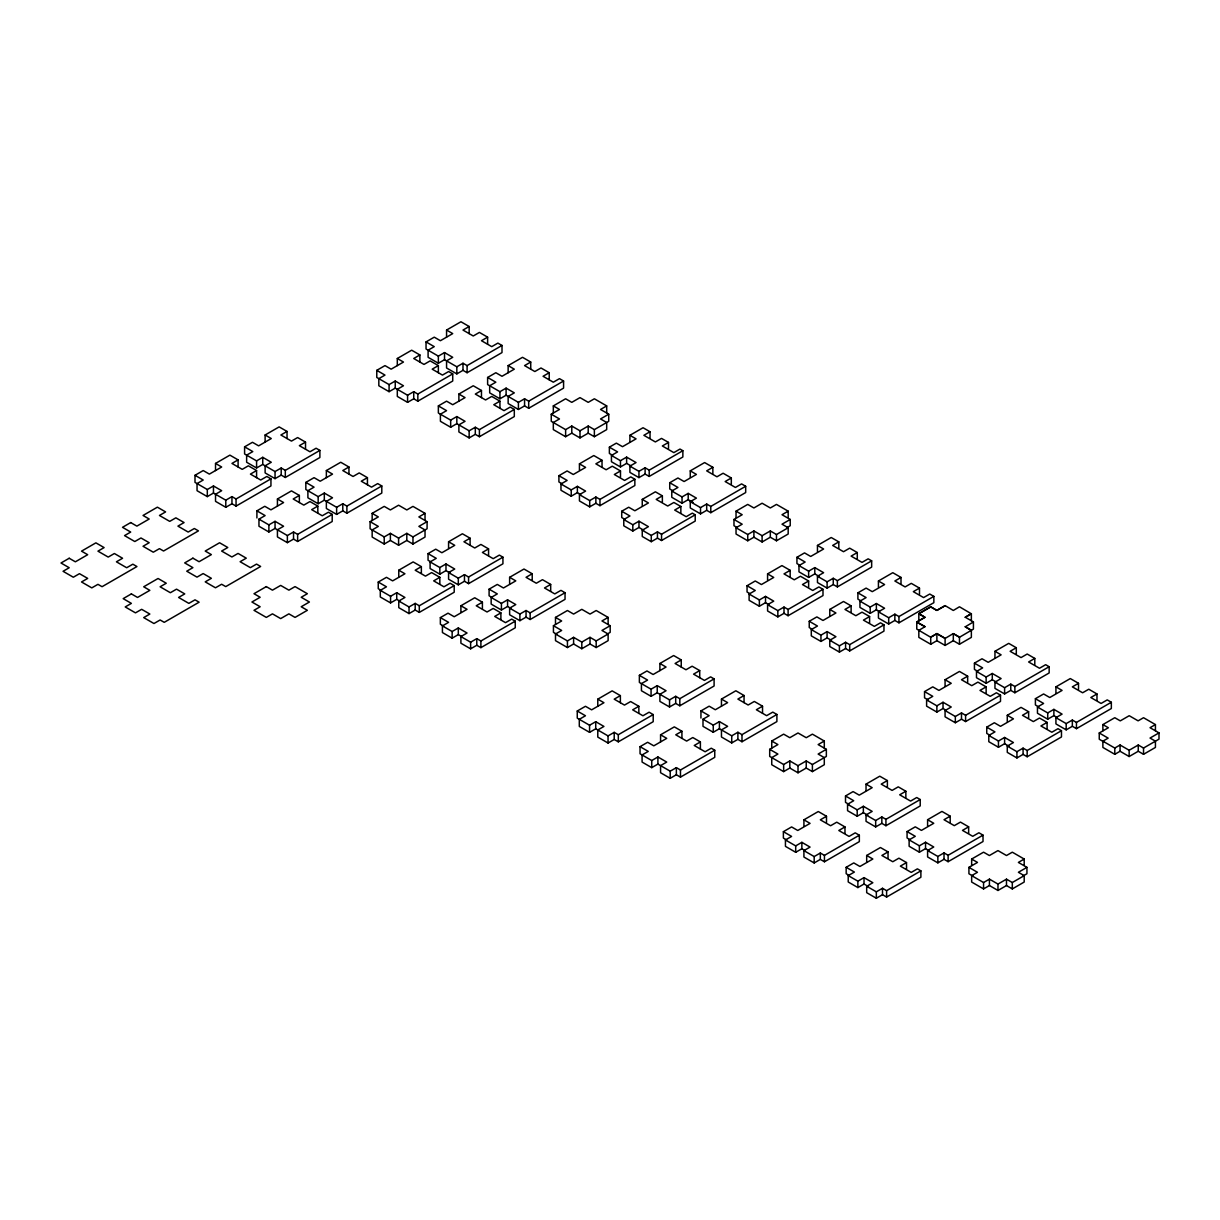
<?xml version="1.0" encoding="UTF-8"?>
<svg xmlns="http://www.w3.org/2000/svg" width="1220" height="1220" viewBox="0 0 1220 1220"><rect width="100%" height="100%" fill="white"/><g stroke="black" fill="none" stroke-linecap="round" stroke-linejoin="round"><path stroke-width="1.5" d="M256.581 477.661L256.581 470.554L250.42 474.107L260.683 480.024L266.844 476.471L270.947 478.85L270.947 485.957L236.055 506.102L231.952 503.738L225.791 507.291L215.528 501.359L215.528 494.252L221.674 490.699L213.469 485.957L207.308 489.51L195.002 482.403L195.002 475.297L203.206 470.554L209.367 474.107L221.674 467.001L215.528 463.432L215.528 470.554M215.528 463.432L229.894 455.136L238.098 459.879L238.098 467.001M305.518 449.219L305.518 442.113L299.358 445.666L309.956 451.781L316.102 448.228L319.884 450.409L319.884 457.515L285.312 477.478L281.21 475.099L275.049 478.652L265.121 472.918L265.121 465.811L271.282 462.258L262.742 457.317L256.581 460.886L244.595 453.962L244.595 446.84L252.479 442.296L258.625 445.849L271.282 438.544L265.121 434.991L265.121 442.113M265.121 434.991L279.151 426.893L287.035 431.438L287.035 438.544M438.361 372.725L438.361 365.603L432.2 369.172L442.463 375.089L448.625 371.536L452.727 373.899L452.727 381.021L417.835 401.166L413.733 398.787L407.571 402.356L397.308 396.424L397.308 389.317L403.469 385.764L395.25 381.021L389.088 384.575L376.782 377.468L376.782 370.346L384.986 365.603L391.147 369.172L403.469 362.05L397.308 358.497L397.308 365.603M397.308 358.497L411.674 350.201L419.878 354.944L419.878 362.05M487.619 344.284L487.619 337.162L481.473 340.715L491.736 346.648L497.882 343.094L501.999 345.458L501.999 352.58L467.092 372.725L462.99 370.346L456.829 373.899L446.566 367.983L446.566 360.876L452.727 357.308L444.522 352.58L438.361 356.133L426.039 349.012L426.039 341.905L434.259 337.162L440.405 340.715L452.727 333.609L446.566 330.056L446.566 337.162M446.566 330.056L460.946 321.76L469.151 326.502L469.151 333.609M287.035 431.438L280.89 434.991L291.473 441.106L297.634 437.553L305.518 442.113M238.098 459.879L231.952 463.432L242.216 469.364L248.362 465.811L256.581 470.554M419.878 354.944L413.733 358.497L423.996 364.429L430.141 360.876L438.361 365.603M469.151 326.502L462.99 330.056L473.253 335.988L479.414 332.419L487.619 337.162M244.595 446.84L252.799 451.583L246.638 455.136L246.638 462.258L256.581 467.992L262.742 464.439L275.049 471.545L281.21 467.992L285.312 470.356L319.884 450.409M195.002 475.297L203.206 480.024L197.045 483.593L197.045 490.699L207.308 496.616L213.469 493.063L225.791 500.185L231.952 496.616L236.055 498.995L270.947 478.85M376.782 370.346L384.986 375.089L378.825 378.642L378.825 385.764L389.088 391.681L395.25 388.128L407.571 395.234L413.733 391.681L417.835 394.06L452.727 373.899M426.039 341.905L434.259 346.648L428.098 350.201L428.098 357.308L438.361 363.24L444.522 359.687L456.829 366.793L462.99 363.24L467.092 365.603L501.999 345.458M367.433 484.767L367.433 477.661L361.272 481.214L371.536 487.146L377.697 483.593L381.799 485.957L381.799 493.063L346.892 513.208L342.789 510.844L336.628 514.398L326.365 508.481L326.365 501.359L332.526 497.806L324.322 493.063L318.161 496.616L305.839 489.51L305.839 482.403L314.058 477.661L320.219 481.214L332.526 474.107L326.365 470.554L326.365 477.661M326.365 470.554L340.746 462.258L348.95 467.001L348.95 474.107M499.941 408.273L499.941 401.166L493.78 404.72L504.043 410.652L510.204 407.083L514.306 409.462L514.306 416.569L479.414 436.714L475.312 434.35L469.151 437.904L458.888 431.971L458.888 424.865L465.049 421.312L456.829 416.569L450.668 420.122L438.361 413.016L438.361 405.909L446.566 401.166L452.727 404.72L465.049 397.613L458.888 394.06L458.888 401.166M458.888 394.06L473.253 385.764L481.473 390.491L481.473 397.613M549.213 379.832L549.213 372.725L543.053 376.279L553.316 382.195L559.477 378.642L563.579 381.021L563.579 388.128L528.687 408.273L524.569 405.909L518.409 409.462L508.145 403.53L508.145 396.424L514.306 392.87L506.102 388.128L499.941 391.681L487.619 384.575L487.619 377.468L495.838 372.725L501.999 376.279L514.306 369.172L508.145 365.603L508.145 372.725M508.145 365.603L522.526 357.308L530.73 362.05L530.73 369.172M256.901 517.951L256.901 510.844L264.786 506.3L270.947 509.853L283.589 502.548L277.428 498.995L277.428 506.102M277.428 498.995L291.473 490.882L299.358 495.442L299.358 502.548M299.358 495.442L293.196 498.995L303.795 505.111L309.956 501.557L317.825 506.102L317.825 513.208M348.95 467.001L342.789 470.554L353.053 476.471L359.214 472.918L367.433 477.661M481.473 390.491L475.312 394.06L485.575 399.977L491.736 396.424L499.941 401.166M530.73 362.05L524.569 365.603L534.833 371.536L540.994 367.983L549.213 372.725M258.96 519.14L268.888 524.875L275.049 521.321L283.589 526.247L277.428 529.8L277.428 536.922L287.371 542.656L293.532 539.103L297.634 541.466L332.206 521.504L332.206 514.398L297.634 534.36L293.532 531.981L287.371 535.549L275.049 528.428L268.888 531.981L258.96 526.247L258.96 519.14L265.121 515.587L256.901 510.844M305.839 482.403L314.058 487.146L307.897 490.699L307.897 497.806L318.161 503.738L324.322 500.185L336.628 507.291L342.789 503.738L346.892 506.102L381.799 485.957M438.361 405.909L446.566 410.652L440.405 414.205L440.405 421.312L450.668 427.244L456.829 423.675L469.151 430.797L475.312 427.244L479.414 429.608L514.306 409.462M487.619 377.468L495.838 382.195L489.678 385.764L489.678 392.87L499.941 398.787L506.102 395.234L518.409 402.356L524.569 398.787L528.687 401.166L563.579 381.021M317.825 506.102L311.679 509.655L322.263 515.77L328.424 512.217L332.206 514.398M553.316 413.016L553.316 405.909L565.622 398.787L571.784 402.356L580.003 397.613L588.208 402.356L594.369 398.787L606.691 405.909L606.691 413.016M372.161 520.467L372.161 513.361L384.224 506.391L390.385 509.945L398.589 505.202L406.809 509.945L412.97 506.391L425.033 513.361L425.033 520.467M606.691 405.909L600.53 409.462L608.734 414.205L608.734 421.312L594.369 429.608L588.208 426.054L580.003 430.797L571.784 426.054L565.622 429.608L551.257 421.312L551.257 414.205L559.477 409.462L553.316 405.909M425.033 513.361L418.872 516.914L427.091 521.657L427.091 528.763L412.97 536.922L406.809 533.353L398.589 538.096L390.385 533.353L384.224 536.922L370.102 528.763L370.102 521.657L378.307 516.914L372.161 513.361M551.257 414.205L559.477 418.948L553.316 422.501L553.316 429.608L565.622 436.714L571.784 433.161L580.003 437.904L588.208 433.161L594.369 436.714L606.691 429.608L606.691 422.501L600.53 418.948L608.734 414.205M370.102 521.657L378.307 526.399L372.161 529.953L372.161 537.059L384.224 544.029L390.385 540.475L398.589 545.218L406.809 540.475L412.97 544.029L425.033 537.059L425.033 529.953L418.872 526.399L427.091 521.657M562.191 483.867L558.913 481.961L558.913 475.693L567.117 470.95L573.278 474.504L585.6 467.397L579.439 463.844L579.439 470.112M579.439 463.844L593.804 455.548L602.024 460.291L602.024 466.558M612.669 455.334L609.375 453.443L609.375 447.161L616.359 443.134L622.52 446.688L636.062 438.864L629.901 435.311L629.901 441.579M629.901 435.311L643.047 427.732L650.031 431.758L650.031 438.026M381.54 590.587L378.246 588.696L378.246 582.062L386.465 577.319L392.626 580.872L404.933 573.766L398.772 570.213L398.772 576.846M398.772 570.213L413.153 561.917L421.358 566.644L421.358 573.293M431.331 562.145L428.052 560.255L428.052 553.621L435.723 549.183L441.884 552.736L454.74 545.325L448.579 541.756L448.579 548.405M448.579 541.756L462.411 533.78L470.096 538.203L470.096 544.837M650.031 431.758L643.87 435.311L655.369 441.945L661.514 438.392L668.499 442.418L668.499 448.701M580.674 494.527L577.38 492.636L571.234 496.189L560.971 490.257L560.971 483.989L567.117 480.436L558.913 475.693M602.024 460.291L595.863 463.844L606.126 469.761L612.287 466.208L620.492 470.95L620.492 477.218M631.35 466.116L626.622 463.387L620.462 466.94L611.433 461.739L611.433 455.457L617.595 451.903L609.375 447.161M470.096 538.203L463.935 541.756L474.733 547.993L480.893 544.44L488.564 548.878L488.564 555.512M400.007 601.262L396.729 599.355L390.568 602.909L380.304 596.992L380.304 590.358L386.465 586.805L378.246 582.062M421.358 566.644L415.196 570.213L425.46 576.13L431.621 572.576L439.825 577.319L439.825 583.953M450.363 573.141L445.986 570.609L439.825 574.163L430.096 568.55L430.096 561.917L436.257 558.348L428.052 553.621M611.433 455.457L620.462 460.672L626.622 457.119L636.062 462.563L629.901 466.132L629.901 472.399L638.944 477.615L645.105 474.061L649.208 476.425L682.864 456.997L682.864 450.714L679.997 449.051L673.837 452.62L662.338 445.971L668.499 442.418M560.971 483.989L571.234 489.906L577.38 486.353L585.6 491.096L579.439 494.649L579.439 500.932L589.702 506.849L595.863 503.296L599.966 505.675L634.857 485.514L634.857 479.246L630.755 476.883L624.594 480.436L614.331 474.504L620.492 470.95M430.096 561.917L439.825 567.529L445.986 563.976L454.74 569.023L448.579 572.576L448.579 579.21L458.308 584.837L464.469 581.269L468.571 583.648L502.93 563.808L502.93 557.174L499.361 555.1L493.2 558.668L482.403 552.431L488.564 548.878M380.304 590.358L390.568 596.275L396.729 592.722L404.933 597.464L398.772 601.018L398.772 607.651L409.036 613.584L415.196 610.03L419.299 612.394L454.206 592.249L454.206 585.615L450.088 583.236L443.943 586.805L433.679 580.872L439.825 577.319M629.901 466.132L638.944 471.332L645.105 467.779L649.208 470.157L682.864 450.714M579.439 494.649L589.702 500.581L595.863 497.028L599.966 499.392L634.857 479.246M448.579 572.576L458.308 578.188L464.469 574.635L468.571 577.014L502.93 557.174M398.772 601.018L409.036 606.95L415.196 603.397L419.299 605.76L454.206 585.615M673.013 490.882L669.734 488.991L669.734 482.724L677.939 477.981L684.1 481.534L696.422 474.428L690.261 470.859L690.261 477.142M690.261 470.859L704.626 462.563L712.846 467.306L712.846 473.589M625.006 519.415L621.727 517.524L621.727 511.241L628.712 507.215L634.857 510.768L648.415 502.945L642.254 499.392L642.254 505.675M642.254 499.392L655.384 491.812L662.368 495.838L662.368 502.106M492.377 597.708L489.098 595.802L489.098 589.168L497.303 584.426L503.463 587.979L515.785 580.872L509.624 577.319L509.624 583.953M509.624 577.319L523.99 569.023L532.21 573.766L532.21 580.4M443.653 626.15L440.359 624.243L440.359 617.61L448.045 613.172L454.206 616.74L467.046 609.314L460.901 605.76L460.901 612.394M460.901 605.76L474.733 597.769L482.403 602.207L482.403 608.841M662.368 495.838L656.207 499.392L667.706 506.025L673.867 502.472L680.851 506.498L680.851 512.781M693.128 502.503L688.202 499.651L682.041 503.219L671.778 497.287L671.778 491.019L677.939 487.451L669.734 482.724M712.846 467.306L706.685 470.859L716.948 476.791L723.109 473.238L731.314 477.981L731.314 484.248M643.687 530.197L638.975 527.467L632.814 531.035L623.786 525.82L623.786 519.537L629.932 515.984L621.727 511.241M482.403 602.207L476.242 605.76L487.039 611.998L493.2 608.444L500.886 612.867L500.886 619.501M510.86 608.368L507.566 606.477L501.42 610.03L491.157 604.098L491.157 597.464L497.303 593.911L489.098 589.168M532.21 573.766L526.049 577.319L536.312 583.236L542.473 579.683L550.678 584.426L550.678 591.059M461.221 636.291L458.308 634.613L452.147 638.167L442.418 632.539L442.418 625.906L448.579 622.352L440.359 617.61M623.786 519.537L632.814 524.753L638.975 521.199L648.415 526.659L642.254 530.212L642.254 536.48L651.282 541.695L657.443 538.142L661.545 540.506L695.217 521.077L695.217 514.794L692.335 513.147L686.189 516.7L674.69 510.067L680.851 506.498M671.778 491.019L682.041 496.936L688.202 493.383L696.422 498.126L690.261 501.679L690.261 507.947L700.524 513.879L706.685 510.326L710.787 512.69L745.679 492.544L745.679 486.277L741.577 483.898L735.416 487.451L725.153 481.534L731.314 477.981M442.418 625.906L452.147 631.518L458.308 627.964L467.046 633.012L460.901 636.581L460.901 643.214L470.63 648.826L476.776 645.273L480.893 647.637L515.252 627.797L515.252 621.163L511.683 619.104L505.522 622.658L494.725 616.42L500.886 612.867M491.157 597.464L501.42 603.397L507.566 599.828L515.785 604.571L509.624 608.124L509.624 614.773L519.888 620.69L526.049 617.137L530.151 619.501L565.043 599.355L565.043 592.722L560.941 590.358L554.78 593.911L544.516 587.979L550.678 584.426M642.254 530.212L651.282 535.428L657.443 531.859L661.545 534.238L695.217 514.794M690.261 501.679L700.524 507.611L706.685 504.043L710.787 506.422L745.679 486.277M460.901 636.581L470.63 642.193L476.776 638.639L480.893 641.003L515.252 621.163M509.624 608.124L519.888 614.057L526.049 610.503L530.151 612.867L565.043 592.722M736.041 517.433L736.041 511.165L747.738 504.409L753.899 507.962L762.103 503.219L770.323 507.962L776.469 504.409L788.181 511.165L788.181 517.433M555.496 624.061L555.496 617.411L567.437 610.518L573.598 614.072L581.803 609.329L590.022 614.072L596.183 610.518L608.124 617.411L608.124 624.061M737.261 527.62L733.982 525.728L733.982 519.461L742.187 514.718L736.041 511.165M556.732 634.247L553.438 632.356L553.438 625.707L561.658 620.965L555.496 617.411M786.946 527.62L790.224 525.728L790.224 519.461L782.02 524.203L788.181 527.757L788.181 534.024L776.469 540.78L770.323 537.227L762.103 541.97L753.899 537.227L747.738 540.78L736.041 534.024L736.041 527.757L742.187 524.203L733.982 519.461M606.889 634.247L610.183 632.356L610.183 625.707L601.963 630.45L608.124 634.004L608.124 640.653L596.183 647.545L590.022 643.992L581.803 648.735L573.598 643.992L567.437 647.545L555.496 640.653L555.496 634.004L561.658 630.45L553.438 625.707M736.041 527.757L747.738 534.512L753.899 530.959L762.103 535.687L770.323 530.959L776.469 534.512L788.181 527.757M788.181 511.165L782.02 514.718L790.224 519.461M555.496 634.004L567.437 640.912L573.598 637.343L581.803 642.086L590.022 637.343L596.183 640.912L608.124 634.004M608.124 617.411L601.963 620.965L610.183 625.707M750.33 593.911L747.052 592.005L747.052 585.737L755.256 580.995L761.417 584.548L773.739 577.441L767.578 573.888L767.578 580.156M767.578 573.888L781.944 565.592L790.163 570.335L790.163 576.602M800.213 565.455L796.935 563.564L796.935 557.296L804.529 552.904L810.69 556.457L823.622 549L817.461 545.447L817.461 551.714M817.461 545.447L831.216 537.501L838.811 541.878L838.811 548.161M838.811 541.878L832.65 545.447L843.523 551.714L849.684 548.161L857.279 552.553L857.279 558.821M768.813 604.571L765.519 602.68L759.374 606.233L749.111 600.301L749.111 594.033L755.256 590.48L747.052 585.737M790.163 570.335L784.002 573.888L794.266 579.805L800.427 576.252L808.631 580.995L808.631 587.262M819.199 576.419L814.792 573.873L808.631 577.426L798.978 571.86L798.978 565.592L805.139 562.039L796.935 557.296M798.978 565.592L808.631 571.158L814.792 567.605L823.622 572.698L817.461 576.252L817.461 582.535L827.114 588.101L833.26 584.548L837.377 586.911L871.659 567.117L871.659 560.849L868.167 558.836L862.006 562.389L851.118 556.106L857.279 552.553M749.111 594.033L759.374 599.95L765.519 596.397L773.739 601.14L767.578 604.693L767.578 610.976L777.841 616.893L784.002 613.34L788.105 615.719L822.997 595.558L822.997 589.29L818.894 586.927L812.734 590.48L802.47 584.548L808.631 580.995M638.838 713.395L638.838 706.288L632.677 709.842L642.94 715.759L649.101 712.205L653.203 714.584L653.203 721.691L618.311 741.836L614.209 739.472L608.048 743.026L597.785 737.093L597.785 729.987L603.946 726.434L595.726 721.691L589.565 725.244L577.258 718.138L577.258 711.016L585.463 706.288L591.624 709.842L603.946 702.72L597.785 699.167L597.785 706.288M597.785 699.167L612.15 690.871L620.37 695.613L620.37 702.72M699.716 677.71L699.716 670.588L693.57 674.141L704.443 680.424L710.604 676.871L714.096 678.884L714.096 686.006L679.814 705.785L675.697 703.421L669.551 706.975L659.898 701.409L659.898 694.302L666.059 690.733L657.229 685.64L651.068 689.193L639.371 682.438L639.371 675.331L646.966 670.954L653.127 674.507L666.059 667.035L659.898 663.482L659.898 670.588M659.898 663.482L673.654 655.536L681.248 659.928L681.248 667.035M681.248 659.928L675.087 663.482L685.96 669.765L692.121 666.212L699.716 670.588M620.37 695.613L614.209 699.167L624.472 705.099L630.633 701.546L638.838 706.288M817.461 576.252L827.114 581.818L833.26 578.265L837.377 580.644L871.659 560.849M767.578 604.693L777.841 610.625L784.002 607.072L788.105 609.436L822.997 589.29M639.371 675.331L647.576 680.074L641.43 683.627L641.43 690.733L651.068 696.315L657.229 692.746L669.551 699.868L675.697 696.315L679.814 698.679L714.096 678.884M577.258 711.016L585.463 715.759L579.302 719.312L579.302 726.434L589.565 732.351L595.726 728.797L608.048 735.904L614.209 732.351L618.311 734.73L653.203 714.584M861.183 601.018L857.904 599.127L857.904 592.844L866.109 588.101L872.269 591.654L884.591 584.548L878.43 580.995L878.43 587.262M878.43 580.995L892.796 572.698L901 577.441L901 583.709M812.535 629.459L809.241 627.568L809.241 621.285L816.851 616.908L822.997 620.462L835.929 612.989L829.783 609.436L829.783 615.719M829.783 609.436L843.523 601.49L851.118 605.882L851.118 612.15M851.118 605.882L844.972 609.436L855.845 615.719L862.006 612.165L869.601 616.542L869.601 622.825M879.651 611.678L876.372 609.786L870.211 613.34L859.947 607.423L859.947 601.14L866.109 597.587L857.904 592.844M901 577.441L894.855 580.995L905.118 586.927L911.264 583.358L919.484 588.101L919.484 594.384M831.521 640.424L827.114 637.877L820.953 641.43L811.3 635.864L811.3 629.581L817.461 626.028L809.241 621.285M811.3 629.581L820.953 635.162L827.114 631.594L835.929 636.703L829.783 640.256L829.783 646.524L839.421 652.09L845.582 648.537L849.684 650.916L883.966 631.121L883.966 624.838L880.474 622.825L874.328 626.379L863.44 620.111L869.601 616.542M859.947 601.14L870.211 607.072L876.372 603.519L884.591 608.246L878.43 611.815L878.43 618.082L888.694 624.015L894.855 620.446L898.957 622.825L933.849 602.68L933.849 596.397L929.747 594.033L923.586 597.587L913.322 591.654L919.484 588.101M700.936 718.046L700.936 710.924L709.155 706.182L715.316 709.75L727.623 702.628L721.462 699.075L721.462 706.182M721.462 699.075L735.843 690.779L744.047 695.522L744.047 702.628M700.387 749.034L700.387 741.928L694.226 745.481L705.114 751.764L711.275 748.195L714.752 750.224L714.752 757.33L680.47 777.125L676.368 774.746L670.207 778.299L660.569 772.733L660.569 765.626L666.73 762.073L657.9 756.964L651.739 760.533L640.042 753.777L640.042 746.655L647.637 742.279L653.798 745.832L666.73 738.359L660.569 734.806L660.569 741.928M660.569 734.806L674.324 726.876L681.919 731.253L681.919 738.359M681.919 731.253L675.758 734.806L686.631 741.089L692.792 737.536L700.387 741.928M702.995 719.221L713.258 725.153L719.419 721.599L727.623 726.342L721.462 729.895L721.462 737.002L731.725 742.934L737.886 739.366L741.989 741.745L776.896 721.599L776.896 714.478L741.989 734.638L737.886 732.259L731.725 735.812L719.419 728.706L713.258 732.259L702.995 726.342L702.995 719.221L709.155 715.667L700.936 710.924M744.047 695.522L737.886 699.075L748.15 705.007L754.311 701.454L762.53 706.182L762.53 713.303M829.783 640.256L839.421 645.822L845.582 642.269L849.684 644.633L883.966 624.838M878.43 611.815L888.694 617.732L894.855 614.178L898.957 616.542L933.849 596.397M640.042 746.655L648.247 751.398L642.086 754.951L642.086 762.073L651.739 767.639L657.9 764.086L670.207 771.192L676.368 767.639L680.47 770.003L714.752 750.224M918.828 620.782L918.828 613.645L930.723 606.782L936.884 610.336L945.103 605.73M762.53 706.182L756.37 709.75L766.633 715.667L772.794 712.114L776.896 714.478M918.828 630.237L918.828 637.374L930.723 644.251L936.884 640.683L945.103 645.426L945.103 638.304L936.884 633.561L930.723 637.267L916.769 629.078L916.769 621.941L924.973 617.213L918.828 613.645M918.828 630.389L924.973 626.683L916.769 622.093L924.973 617.35L918.828 613.797L930.723 606.919L936.884 610.473L945.103 605.593L953.308 610.473L959.469 606.782L971.364 613.797L965.218 617.35M945.103 645.426L953.308 640.683L959.469 644.251L959.469 637.114L953.308 633.561L945.103 638.441L936.884 633.698L930.723 637.114L930.723 644.251M971.364 630.389L965.218 626.836L973.423 621.941L965.218 617.213L971.364 613.645L971.364 620.782M771.741 748.134L771.741 741.028L783.652 734.15L789.813 737.703L798.017 732.976L806.237 737.703L812.398 734.15L824.293 741.028L824.293 748.134M824.293 741.028L818.132 744.581L826.352 749.324L826.352 756.43L812.398 764.498L806.237 760.944L798.017 765.672L789.813 760.944L783.652 764.498L769.698 756.43L769.698 749.324L777.903 744.581L771.741 741.028M959.469 644.251L971.364 637.374L971.364 630.237L965.218 626.683M769.698 749.324L777.903 754.067L771.741 757.62L771.741 764.726L783.652 771.604L789.813 768.051L798.017 772.794L806.237 768.051L812.398 771.604L824.293 764.726L824.293 757.62L818.132 754.067L826.352 749.324M927.84 699.746L924.546 697.855L924.546 691.603L932.766 686.86L938.927 690.413L951.234 683.307L945.073 679.738L945.073 686.006M945.073 679.738L959.454 671.442L967.658 676.185L967.658 682.438M977.723 671.305L974.429 669.414L974.429 663.146L982.024 658.769L988.185 662.323L1001.117 654.85L994.956 651.297L994.956 657.565M994.956 651.297L1008.711 643.367L1016.306 647.744L1016.306 653.996M1016.306 647.744L1010.145 651.297L1021.033 657.58L1027.194 654.027L1034.789 658.419L1034.789 664.671M946.308 710.421L943.029 708.515L936.869 712.068L926.605 706.151L926.605 699.899L932.766 696.33L924.546 691.603M967.658 676.185L961.497 679.738L971.76 685.67L977.921 682.117L986.141 686.86L986.141 693.112M996.71 682.27L992.287 679.723L986.141 683.276L976.488 677.71L976.488 671.442L982.649 667.889L974.429 663.146M976.488 671.442L986.141 677.024L992.287 673.471L1001.117 678.564L994.956 682.117L994.956 688.37L1004.609 693.936L1010.77 690.383L1014.872 692.762L1049.154 672.967L1049.154 666.715L1045.662 664.687L1039.501 668.255L1028.628 661.972L1034.789 658.419M926.605 699.899L936.869 705.816L943.029 702.262L951.234 707.005L945.073 710.558L945.073 716.811L955.336 722.743L961.497 719.19L965.599 721.554L1000.507 701.409L1000.507 695.156L996.404 692.777L990.244 696.33L979.98 690.413L986.141 686.86M994.956 682.117L1004.609 687.683L1010.77 684.13L1014.872 686.494L1049.154 666.715M945.073 710.558L955.336 716.491L961.497 712.922L965.599 715.301L1000.507 695.156M786.671 839.97L783.377 838.064L783.377 831.674L791.597 826.931L797.758 830.485L810.065 823.378L803.919 819.825L803.919 826.214M803.919 819.825L818.284 811.529L826.489 816.256L826.489 822.661M848.784 804.27L845.506 802.379L845.506 795.974L853.1 791.597L859.246 795.15L872.178 787.678L866.032 784.124L866.032 790.529M866.032 784.124L879.772 776.194L887.382 780.571L887.382 786.976M887.382 780.571L881.221 784.124L892.094 790.407L898.255 786.854L905.85 791.246L905.85 797.636M805.139 850.63L801.86 848.739L795.699 852.292L785.436 846.36L785.436 839.97L791.597 836.417L783.377 831.674M826.489 816.256L820.328 819.825L830.591 825.742L836.752 822.188L844.972 826.931L844.972 833.336M867.771 815.235L863.363 812.688L857.202 816.241L847.549 810.675L847.549 804.27L853.71 800.716L845.506 795.974M1038.678 706.853L1035.399 704.962L1035.399 698.709L1043.603 693.966L1049.764 697.52L1062.086 690.413L1055.925 686.86L1055.925 693.112M1055.925 686.86L1070.291 678.564L1078.51 683.307L1078.51 689.559M990.03 735.309L986.751 733.403L986.751 727.15L994.346 722.758L1000.507 726.327L1013.439 718.854L1007.278 715.301L1007.278 721.554M1007.278 715.301L1021.033 707.356L1028.628 711.748L1028.628 718M847.549 804.27L857.202 809.851L863.363 806.283L872.178 811.391L866.032 814.945L866.032 821.335L875.67 826.916L881.831 823.363L885.933 825.726L920.215 805.932L920.215 799.542L916.723 797.514L910.577 801.082L899.689 794.799L905.85 791.246M785.436 839.97L795.699 845.887L801.86 842.334L810.065 847.077L803.919 850.63L803.919 857.035L814.182 862.952L820.328 859.398L824.445 861.778L859.337 841.632L859.337 835.227L855.235 832.848L849.074 836.417L838.811 830.485L844.972 826.931M1028.628 711.748L1022.467 715.301L1033.34 721.584L1039.501 718.031L1047.095 722.408L1047.095 728.66M1057.16 717.528L1053.882 715.621L1047.721 719.19L1037.457 713.258L1037.457 707.005L1043.603 703.452L1035.399 698.709M1078.51 683.307L1072.349 686.86L1082.613 692.777L1088.774 689.224L1096.978 693.966L1096.978 700.219M1009.016 746.259L1004.609 743.712L998.448 747.265L988.795 741.699L988.795 735.446L994.956 731.893L986.751 727.15M988.795 735.446L998.448 741.013L1004.609 737.459L1013.439 742.553L1007.278 746.106L1007.278 752.374L1016.931 757.94L1023.077 754.387L1027.194 756.751L1061.476 736.956L1061.476 730.704L1057.984 728.691L1051.823 732.244L1040.935 725.961L1047.095 722.408M1037.457 707.005L1047.721 712.922L1053.882 709.369L1062.086 714.112L1055.925 717.665L1055.925 723.917L1066.188 729.85L1072.349 726.296L1076.452 728.66L1111.344 708.515L1111.344 702.262L1107.241 699.899L1101.08 703.452L1090.817 697.52L1096.978 693.966M866.032 814.945L875.67 820.511L881.831 816.958L885.933 819.321L920.215 799.542M803.919 850.63L814.182 856.562L820.328 853.009L824.445 855.372L859.337 835.227M1007.278 746.106L1016.931 751.688L1023.077 748.134L1027.194 750.498L1061.476 730.704M1055.925 717.665L1066.188 723.597L1072.349 720.044L1076.452 722.408L1111.344 702.262M910.349 839.878L907.07 837.972L907.07 831.582L915.274 826.84L921.435 830.393L933.757 823.286L927.596 819.718L927.596 826.123M927.596 819.718L941.962 811.422L950.182 816.165L950.182 822.57M849.455 875.609L846.161 873.703L846.161 867.313L853.756 862.921L859.917 866.474L872.849 859.017L866.688 855.464L866.688 861.854M866.688 855.464L880.443 847.519L888.038 851.895L888.038 858.301M1102.88 730.841L1102.88 724.588L1114.79 717.711L1120.28 720.867L1129.217 715.713L1138.107 720.837L1143.536 717.711L1155.431 724.588L1155.431 730.841M888.038 851.895L881.892 855.464L892.765 861.732L898.927 858.178L906.521 862.57L906.521 868.96M928.832 850.538L925.538 848.647L919.392 852.201L909.129 846.268L909.129 839.878L915.274 836.31L907.07 831.582M950.182 816.165L944.021 819.718L954.284 825.65L960.445 822.097L968.649 826.84L968.649 833.229M868.442 886.574L864.019 884.012L857.873 887.58L848.22 881.999L848.22 875.609L854.381 872.056L846.161 867.313M1103.703 741.821L1099.251 739.244L1099.251 732.991L1108.355 727.745L1102.88 724.588M848.22 875.609L857.873 881.176L864.019 877.622L872.849 882.716L866.688 886.269L866.688 892.674L876.341 898.24L882.502 894.687L886.604 897.051L920.886 877.256L920.886 870.866L917.394 868.853L911.233 872.407L900.36 866.124L906.521 862.57M909.129 839.878L919.392 845.795L925.538 842.242L933.757 846.985L927.596 850.538L927.596 856.943L937.86 862.86L944.021 859.307L948.123 861.686L983.015 841.526L983.015 835.136L978.913 832.757L972.752 836.31L962.488 830.393L968.649 826.84M1102.88 741.18L1114.79 748.043L1120.067 745.008L1129.156 750.254L1138.26 745.008L1143.536 748.043L1159 739.137L1159 732.884L1150.033 738.054L1155.431 741.18L1155.431 747.433L1143.536 754.311L1138.26 751.261L1129.156 756.522L1120.067 751.261L1114.79 754.311L1102.88 747.433L1102.88 741.18L1108.156 738.13L1099.251 732.991M1155.431 724.588L1150.033 727.699L1159 732.884M866.688 886.269L876.341 891.835L882.502 888.282L886.604 890.661L920.886 870.866M927.596 850.538L937.86 856.47L944.021 852.902L948.123 855.281L983.015 835.136M971.654 865.453L971.654 859.048L983.564 852.185L989.389 855.54L997.96 850.599L1006.5 855.525L1012.31 852.185L1024.205 859.048L1024.205 865.453M973.194 876.219L968.924 873.764L968.924 867.359L977.495 862.418L971.654 859.048M1022.665 876.219L1026.935 873.749L1026.935 867.359L1018.395 872.285L1024.205 875.64L1024.205 882.045L1012.31 888.922L1006.485 885.552L997.975 890.463L989.435 885.537L983.564 888.922L971.654 882.045L971.654 875.64L977.464 872.285L968.924 867.359M971.654 875.64L983.564 882.518L989.435 879.132L997.975 884.073L1006.485 879.162L1012.31 882.518L1024.205 875.64M1024.205 859.048L1018.38 862.418L1026.935 867.359M916.769 621.941L924.973 626.683M1143.536 748.043L1143.536 754.311M1138.26 745.008L1138.26 751.261M1129.156 750.254L1129.156 756.522M1120.067 745.008L1120.067 751.261M1114.79 748.043L1114.79 754.311M1076.452 722.408L1076.452 728.66M1072.349 720.044L1072.349 726.296M1066.188 723.597L1066.188 729.85M1053.882 709.369L1053.882 715.621M1047.721 712.922L1047.721 719.19M1027.194 750.498L1027.194 756.751M1023.077 748.134L1023.077 754.387M1016.931 751.688L1016.931 757.94M1014.872 686.494L1014.872 692.762M1012.31 882.518L1012.31 888.922M1010.77 684.13L1010.77 690.383M1006.485 879.162L1006.485 885.552M1004.609 687.683L1004.609 693.936M1004.609 737.459L1004.609 743.712M998.448 741.013L998.448 747.265M997.975 884.073L997.975 890.463M992.287 673.471L992.287 679.723M989.435 879.132L989.435 885.537M986.141 677.024L986.141 683.276M983.564 882.518L983.564 888.922M973.423 621.941L973.423 629.078L959.469 637.267L953.308 633.698L953.308 640.683M965.599 715.301L965.599 721.554M961.497 712.922L961.497 719.19M955.336 716.491L955.336 722.743M948.123 855.281L948.123 861.686M944.021 852.902L944.021 859.307M943.029 702.262L943.029 708.515M937.86 856.47L937.86 862.86M936.884 633.561L936.884 640.683M936.869 705.816L936.869 712.068M925.538 842.242L925.538 848.647M919.392 845.795L919.392 852.201M898.957 616.542L898.957 622.825M894.855 614.178L894.855 620.446M888.694 617.732L888.694 624.015M886.604 890.661L886.604 897.051M885.933 819.321L885.933 825.726M882.502 888.282L882.502 894.687M881.831 816.958L881.831 823.363M876.372 603.519L876.372 609.786M876.341 891.835L876.341 898.24M875.67 820.511L875.67 826.916M870.211 607.072L870.211 613.34M864.019 877.622L864.019 884.012M863.363 806.283L863.363 812.688M857.873 881.176L857.873 887.58M857.202 809.851L857.202 816.241M849.684 644.633L849.684 650.916M845.582 642.269L845.582 648.537M839.421 645.822L839.421 652.09M837.377 580.644L837.377 586.911M833.26 578.265L833.26 584.548M827.114 581.818L827.114 588.101M827.114 631.594L827.114 637.877M824.445 855.372L824.445 861.778M820.953 635.162L820.953 641.43M820.328 853.009L820.328 859.398M814.792 567.605L814.792 573.873M814.182 856.562L814.182 862.952M812.398 764.498L812.398 771.604M808.631 571.158L808.631 577.426M806.237 760.944L806.237 768.051M801.86 842.334L801.86 848.739M798.017 765.672L798.017 772.794M795.699 845.887L795.699 852.292M789.813 760.944L789.813 768.051M788.105 609.436L788.105 615.719M784.002 607.072L784.002 613.34M783.652 764.498L783.652 771.604M777.841 610.625L777.841 616.893M776.469 534.512L776.469 540.78M770.323 530.959L770.323 537.227M765.519 596.397L765.519 602.68M762.103 535.687L762.103 541.97M759.374 599.95L759.374 606.233M753.899 530.959L753.899 537.227M747.738 534.512L747.738 540.78M741.989 734.638L741.989 741.745M737.886 732.259L737.886 739.366M731.725 735.812L731.725 742.934M719.419 721.599L719.419 728.706M713.258 725.153L713.258 732.259M710.787 506.422L710.787 512.69M706.685 504.043L706.685 510.326M700.524 507.611L700.524 513.879M688.202 493.383L688.202 499.651M682.041 496.936L682.041 503.219M680.47 770.003L680.47 777.125M679.814 698.679L679.814 705.785M676.368 767.639L676.368 774.746M675.697 696.315L675.697 703.421M670.207 771.192L670.207 778.299M669.551 699.868L669.551 706.975M661.545 534.238L661.545 540.506M657.9 756.964L657.9 764.086M657.443 531.859L657.443 538.142M657.229 685.64L657.229 692.746M651.739 760.533L651.739 767.639M651.282 535.428L651.282 541.695M651.068 689.193L651.068 696.315M649.208 470.157L649.208 476.425M645.105 467.779L645.105 474.061M638.944 471.332L638.944 477.615M638.975 521.199L638.975 527.467M632.814 524.753L632.814 531.035M626.622 457.119L626.622 463.387M620.462 460.672L620.462 466.94M618.311 734.73L618.311 741.836M614.209 732.351L614.209 739.472M608.048 735.904L608.048 743.026M599.966 499.392L599.966 505.675M596.183 640.912L596.183 647.545M595.863 497.028L595.863 503.296M595.726 721.691L595.726 728.797M594.369 429.608L594.369 436.714M590.022 637.343L590.022 643.992M589.702 500.581L589.702 506.849M589.565 725.244L589.565 732.351M588.208 426.054L588.208 433.161M581.803 642.086L581.803 648.735M580.003 430.797L580.003 437.904M577.38 486.353L577.38 492.636M573.598 637.343L573.598 643.992M571.784 426.054L571.784 433.161M571.234 489.906L571.234 496.189M567.437 640.912L567.437 647.545M565.622 429.608L565.622 436.714M530.151 612.867L530.151 619.501M528.687 401.166L528.687 408.273M526.049 610.503L526.049 617.137M524.569 398.787L524.569 405.909M519.888 614.057L519.888 620.69M518.409 402.356L518.409 409.462M507.566 599.828L507.566 606.477M506.102 388.128L506.102 395.234M501.42 603.397L501.42 610.03M499.941 391.681L499.941 398.787M480.893 641.003L480.893 647.637M479.414 429.608L479.414 436.714M476.776 638.639L476.776 645.273M475.312 427.244L475.312 434.35M470.63 642.193L470.63 648.826M469.151 430.797L469.151 437.904M468.571 577.014L468.571 583.648M467.092 365.603L467.092 372.725M464.469 574.635L464.469 581.269M462.99 363.24L462.99 370.346M458.308 578.188L458.308 584.837M458.308 627.964L458.308 634.613M456.829 366.793L456.829 373.899M456.829 416.569L456.829 423.675M452.147 631.518L452.147 638.167M450.668 420.122L450.668 427.244M445.986 563.976L445.986 570.609M444.522 352.58L444.522 359.687M439.825 567.529L439.825 574.163M438.361 356.133L438.361 363.24M419.299 605.76L419.299 612.394M417.835 394.06L417.835 401.166M415.196 603.397L415.196 610.03M413.733 391.681L413.733 398.787M412.97 536.922L412.97 544.029M409.036 606.95L409.036 613.584M407.571 395.234L407.571 402.356M406.809 533.353L406.809 540.475M398.589 538.096L398.589 545.218M396.729 592.722L396.729 599.355M395.25 381.021L395.25 388.128M390.568 596.275L390.568 602.909M390.385 533.353L390.385 540.475M389.088 384.575L389.088 391.681M384.224 536.922L384.224 544.029M346.892 506.102L346.892 513.208M342.789 503.738L342.789 510.844M336.628 507.291L336.628 514.398M324.322 493.063L324.322 500.185M318.161 496.616L318.161 503.738M297.634 534.36L297.634 541.466M293.532 531.981L293.532 539.103M287.371 535.549L287.371 542.656M285.312 470.356L285.312 477.478M281.21 467.992L281.21 475.099M275.049 471.545L275.049 478.652M275.049 521.321L275.049 528.428M268.888 524.875L268.888 531.981M262.742 457.317L262.742 464.439M256.581 460.886L256.581 467.992M236.055 498.995L236.055 506.102M231.952 496.616L231.952 503.738M225.791 500.185L225.791 507.291M213.469 485.957L213.469 493.063M207.308 489.51L207.308 496.616M130.708 522.572L122.503 527.314L130.708 532.057L124.547 535.611L134.81 541.528L140.971 537.974L149.191 542.717L143.03 546.27L153.293 552.202L159.454 548.649L163.556 551.013L198.448 530.868L194.346 528.504L188.185 532.057L177.922 526.125L184.083 522.572L175.863 517.829L169.717 521.382L159.454 515.465L165.6 511.912L157.395 507.169L143.03 515.465L149.191 519.018L136.869 526.125L130.708 522.572M69.204 558.257L61 563L69.204 567.742L63.059 571.295L73.322 577.228L79.468 573.674L87.688 578.402L81.526 581.971L91.79 587.887L97.951 584.334L102.053 586.698L136.945 566.553L132.843 564.189L126.682 567.742L116.418 561.81L122.579 558.257L114.375 553.514L108.214 557.082L97.951 551.15L104.112 547.597L95.892 542.854L81.526 551.15L87.688 554.703L75.365 561.81L69.204 558.257M192.897 558.165L184.693 562.908L192.897 567.651L186.736 571.204L197 577.136L203.16 573.568L211.365 578.311L205.219 581.864L215.483 587.796L221.628 584.243L225.746 586.606L260.638 566.461L256.535 564.097L250.374 567.651L240.111 561.718L246.272 558.165L238.052 553.422L231.891 556.976L221.628 551.059L227.789 547.505L219.585 542.763L205.219 551.059L211.365 554.612L199.058 561.718L192.897 558.165M131.379 593.896L123.174 598.639L131.379 603.381L125.218 606.935L135.481 612.867L141.642 609.314L149.846 614.041L143.701 617.61L153.964 623.527L160.11 619.973L164.227 622.337L199.119 602.192L195.017 599.828L188.856 603.381L178.593 597.449L184.754 593.896L176.534 589.153L170.373 592.722L160.11 586.789L166.271 583.236L158.066 578.493L143.701 586.789L149.846 590.343L137.54 597.449L131.379 593.896M266.311 586.606L253.989 593.713L260.15 597.266L251.93 602.009L260.15 606.752L253.989 610.305L266.311 617.411L272.457 613.858L280.676 618.601L288.881 613.858L295.042 617.411L307.364 610.305L301.203 606.752L309.407 602.009L301.203 597.266L307.364 593.713L295.042 586.606L288.881 590.16L280.676 585.417L272.457 590.16L266.311 586.606"/></g></svg>
